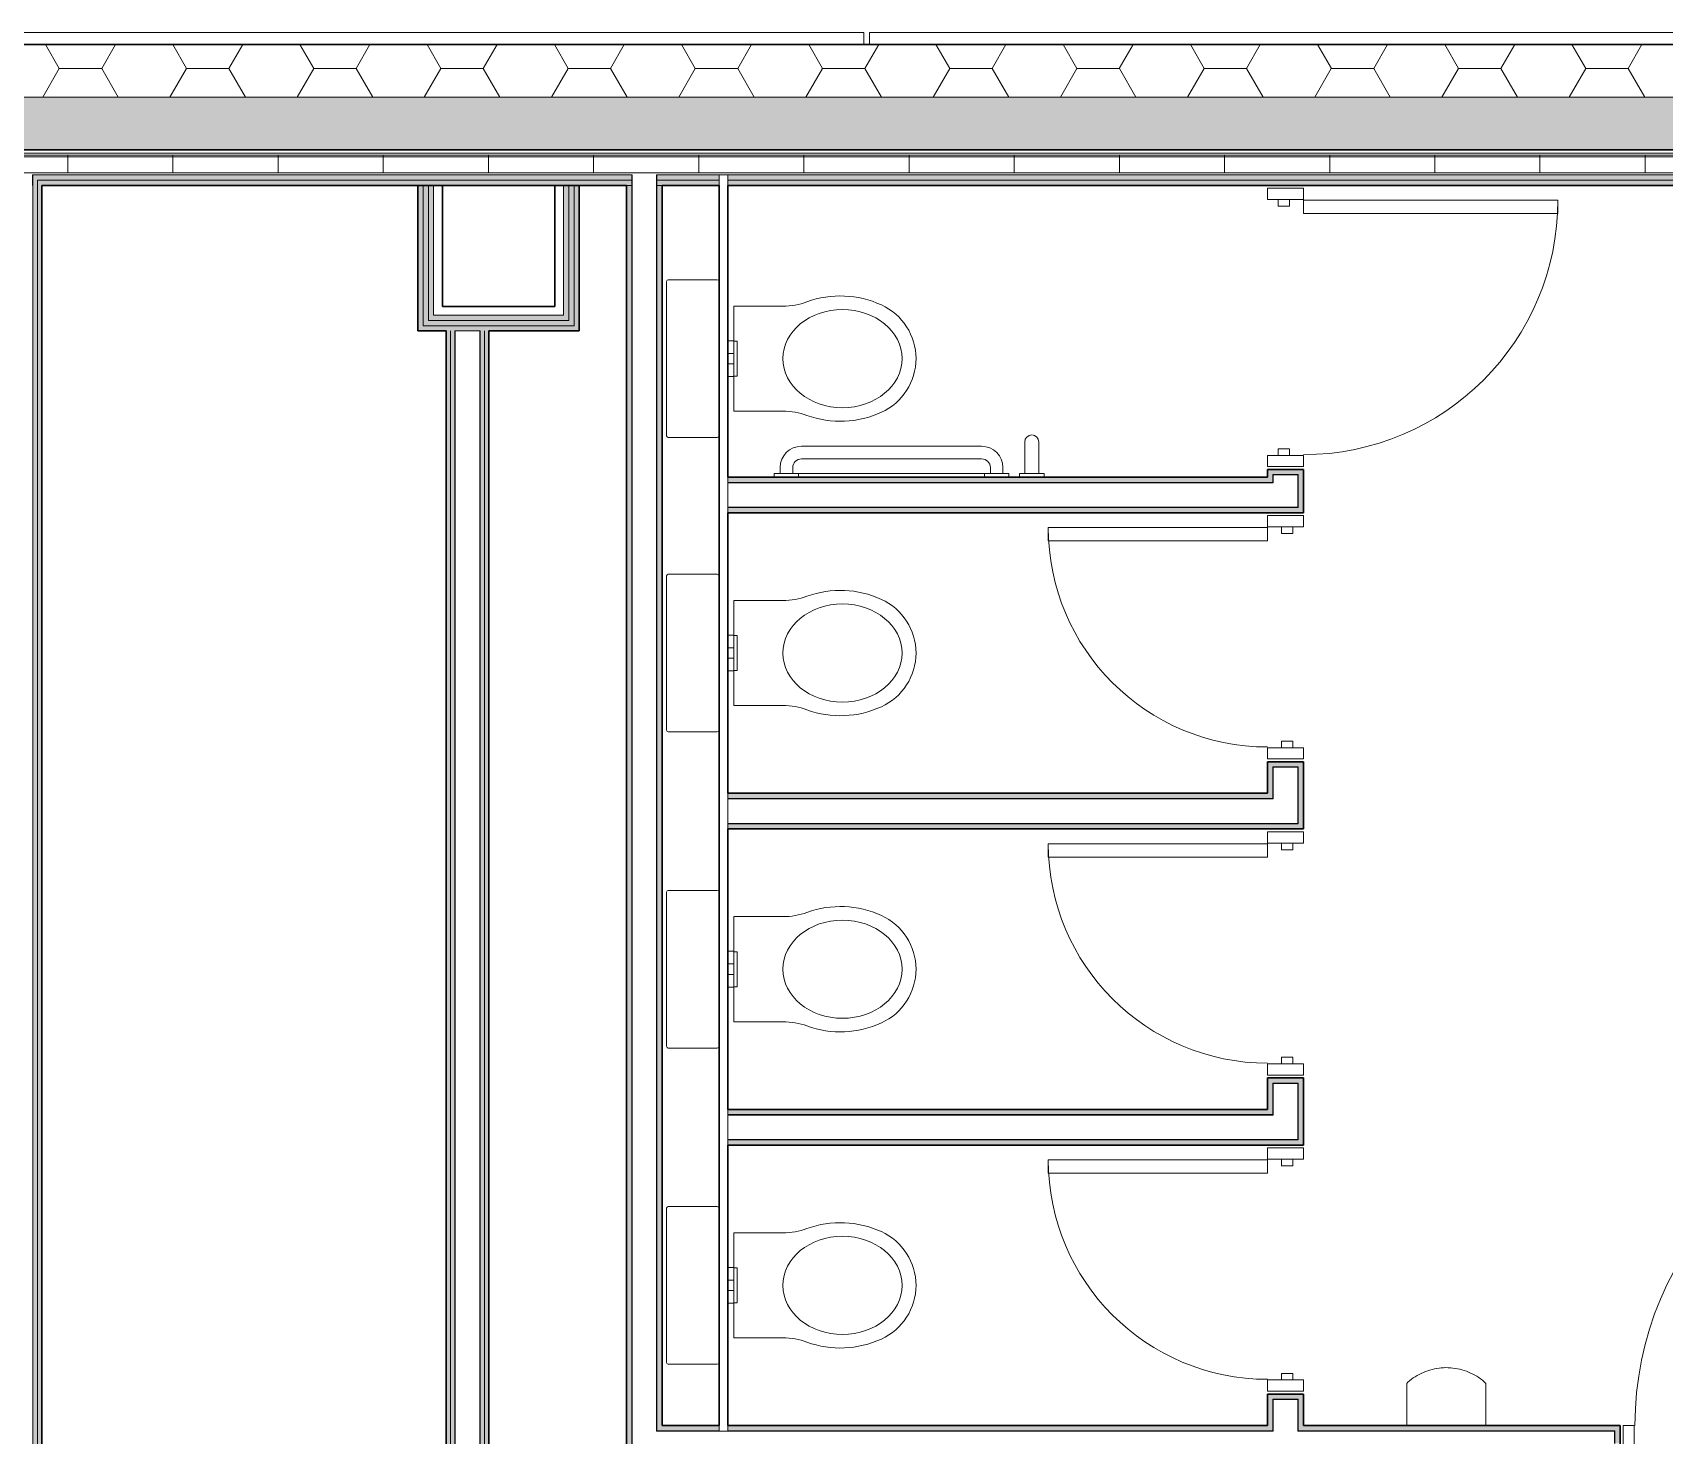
# Model space of a CAD drawing. Header units: millimetres. Extents: x 155920 to 295199, y -4084 to 97293.
# Drawn here: x 204171 to 208827, y 30679 to 34681 of the extents above; entities that cross this region are included whole.
import ezdxf

# ---------------------------------------------------------------- set-up
doc = ezdxf.new("R2010")
doc.units = ezdxf.units.MM
doc.header["$MEASUREMENT"] = 0
for name, color, linetype, lineweight in [('A-DETL-GENF', 7, 'CONTINUOUS', 9), ('A-DOOR', 4, 'CONTINUOUS', 9), ('A-DOOR-FRAM', 4, 'CONTINUOUS', 18), ('A-GLAZ-CURT', 7, 'CONTINUOUS', 9), ('A-WALL', 7, 'CONTINUOUS', 9), ('A-WALL-PATT', 7, 'CONTINUOUS', 25), ('E-ELEC-FIXT', 91, 'CONTINUOUS', 9), ('I-WALL', 7, 'CONTINUOUS', 9), ('P-SANR-FIXT', 7, 'CONTINUOUS', 9)]:
    doc.layers.add(name, color=color, linetype=linetype, lineweight=lineweight)

msp = doc.modelspace()

# ---------------------------------------------------------------- hatches: boundary and pattern name
at = {"layer": 'A-WALL-PATT', "lineweight": 9}
h = msp.add_hatch(color=256, dxfattribs=at)
h.paths.add_polyline_path([(230738.8, 34347.3), (230990.8, 34347.3), (230990.8, 34497.3), (229692.8, 34497.3), (229692.8, 34347.3), (230298.1, 34347.3)], flags=0)
h.paths.add_polyline_path([(220908.8, 34347.3), (220908.8, 34497.3), (202317.8, 34497.3), (202317.8, 34347.3), (220879.3, 34347.3)], flags=0)
h.paths.add_polyline_path([(199908.8, 34347.3), (199908.8, 34497.3), (197442.8, 34497.3), (197442.8, 34347.3), (199799.2, 34347.3)], flags=0)
h.paths.add_polyline_path([(194658.8, 34347.3), (194658.8, 34497.3), (192497.8, 34497.3), (192512, 34491.5), (192517.8, 34477.3), (192517.8, 34367.3), (192512, 34353.2), (192497.8, 34347.3), (194417.1, 34347.3)], flags=0)
h.paths.add_polyline_path([(192423.7, 34347.3), (192435, 34348.5), (192423.7, 34353.2), (192417.8, 34367.3), (192417.8, 34347.3)], flags=0)
h.paths.add_polyline_path([(190803, 34347.3), (190808.8, 34347.3), (190808.8, 34367.3), (190803, 34353.2), (190788.8, 34347.3), (190798.8, 34347.3)], flags=0)
h.paths.add_polyline_path([(190718.8, 34347.3), (190728.8, 34347.3), (190714.7, 34353.2), (190708.8, 34367.3), (190708.8, 34477.3), (190714.7, 34491.5), (190728.8, 34497.3), (187318, 34497.3), (187318, 34347.3), (190714.7, 34347.3)], flags=0)
h.paths.add_polyline_path([(183652.8, 34347.3), (185283.8, 34347.3), (185283.8, 34497.3), (159942.8, 34497.3), (159942.8, 34347.3), (183432.8, 34347.3)], flags=0)
h.paths.add_polyline_path([(157908.7, 34347.3), (157908.7, 34497.3), (156603.8, 34497.3), (156603.8, 34347.3), (157340, 34347.3)], flags=0)
h.paths.add_polyline_path([(192442.8, 34357.3), (192497.8, 34357.3), (192504.9, 34360.3), (192507.8, 34367.3), (192507.8, 34477.3), (192504.9, 34484.4), (192497.8, 34487.3), (192442.8, 34487.3), (192442.8, 34437.3), (192427.8, 34437.3), (192427.8, 34367.3), (192430.8, 34360.3), (192437.8, 34357.3)], flags=0)
h.paths.add_polyline_path([(190728.8, 34357.3), (190788.8, 34357.3), (190795.9, 34360.3), (190798.8, 34367.3), (190798.8, 34437.3), (190783.8, 34437.3), (190783.8, 34487.3), (190728.8, 34487.3), (190721.8, 34484.4), (190718.8, 34477.3), (190718.8, 34367.3), (190721.8, 34360.3)], flags=0)
at = {"layer": 'A-WALL-PATT', "lineweight": 5}
for points in [[(205350.8, 34260.3), (205350.8, 34275.3), (204172.4, 34275.3), (204172.4, 34260.3), (204583.4, 34260.3)], [(204184.9, 28504.3), (204184.9, 34260.3), (204172.4, 34260.3), (204172.4, 28504.3)], [(205350.8, 34245.3), (205350.8, 34260.3), (204184.9, 34260.3), (204184.9, 34245.3), (204583.4, 34245.3)], [(204197.4, 28516.8), (204197.4, 34245.3), (204184.9, 34245.3), (204184.9, 28516.8)], [(205270.5, 33845.3), (205285.5, 33845.3), (205285.5, 34245.3), (205270.5, 34245.3), (205270.5, 33886.7)], [(205285.5, 33860.3), (205300.5, 33860.3), (205300.5, 34245.3), (205285.5, 34245.3), (205285.5, 33886.7)], [(205300.5, 33875.3), (205315.5, 33875.3), (205315.5, 34245.3), (205300.5, 34245.3), (205300.5, 33886.7)], [(205686, 33860.3), (205701, 33860.3), (205701, 34245.3), (205686, 34245.3), (205686, 33875.3)], [(205716, 33845.3), (205716, 34245.3), (205701, 34245.3), (205701, 33845.3)], [(205731, 33830.3), (205731, 34245.3), (205716, 34245.3), (205716, 33830.3)], [(205967.5, 30692.3), (205967.5, 34245.3), (205952.5, 34245.3), (205952.5, 30692.3)], [(205363.3, 33830.3), (205716, 33830.3), (205716, 33845.3), (205270.5, 33845.3), (205270.5, 33830.3), (205350.8, 33830.3)], [(205285.5, 33845.3), (205701, 33845.3), (205701, 33860.3), (205285.5, 33860.3)], [(205661, 33860.3), (205686, 33860.3), (205686, 33875.3), (205300.5, 33875.3), (205300.5, 33860.3), (205480.4, 33860.3)], [(205350.8, 28529.3), (205363.3, 28529.3), (205363.3, 33830.3), (205350.8, 33830.3), (205350.8, 28598.8)], [(205363.3, 28516.8), (205375.8, 28516.8), (205375.8, 33830.3), (205363.3, 33830.3), (205363.3, 28529.3)], [(205447.8, 28494.3), (205460.3, 28494.3), (205460.3, 33830.3), (205447.8, 33830.3), (205447.8, 28529.3)], [(207694.8, 33398.3), (207694.8, 33413.3), (206154.8, 33413.3), (206154.8, 33398.3), (207573.4, 33398.3)], [(207694.8, 32409.3), (207694.8, 32424.3), (206154.8, 32424.3), (206154.8, 32409.3), (207573.4, 32409.3)], [(207694.8, 31594.3), (207694.8, 31609.3), (206154.8, 31609.3), (206154.8, 31594.3), (207573.4, 31594.3)]]:
    msp.add_hatch(color=256, dxfattribs=at).paths.add_polyline_path(points, flags=0)
h = msp.add_hatch(color=256, dxfattribs=at)
h.paths.add_polyline_path([(205350.8, 34260.3), (205880.5, 34260.3), (205880.5, 34275.3), (205350.8, 34275.3)], flags=0)
h.paths.add_polyline_path([(206052.8, 34260.3), (206052.8, 34275.3), (205952.5, 34275.3), (205952.5, 34260.3)], flags=0)
h = msp.add_hatch(color=256, dxfattribs=at)
h.paths.add_polyline_path([(210693.8, 34260.3), (210693.8, 34275.3), (206154.8, 34275.3), (206154.8, 34260.3), (210563.5, 34260.3)], flags=0)
h.paths.add_polyline_path([(206129.8, 34260.3), (206129.8, 34275.3), (206052.8, 34275.3), (206052.8, 34260.3), (206078.4, 34260.3)], flags=0)
h = msp.add_hatch(color=256, dxfattribs=at)
h.paths.add_polyline_path([(205880.5, 34245.3), (205880.5, 34260.3), (205350.8, 34260.3), (205350.8, 34245.3), (205865.5, 34245.3)], flags=0)
h.paths.add_polyline_path([(205952.5, 34245.3), (206052.8, 34245.3), (206052.8, 34260.3), (205952.5, 34260.3)], flags=0)
at = {"layer": 'A-WALL-PATT', "lineweight": 9}
for points in [[(205865.5, 30621.3), (205880.5, 30621.3), (205880.5, 34245.3), (205865.5, 34245.3), (205865.5, 30802.1)], [(207694.8, 33311.3), (207694.8, 33326.3), (206154.8, 33326.3), (206154.8, 33311.3), (207573.4, 33311.3)], [(207694.8, 32496.3), (207694.8, 32511.3), (206154.8, 32511.3), (206154.8, 32496.3), (207573.4, 32496.3)], [(207694.8, 31507.3), (207694.8, 31522.3), (206154.8, 31522.3), (206154.8, 31507.3), (207573.4, 31507.3)]]:
    msp.add_hatch(color=256, dxfattribs=at).paths.add_polyline_path(points, flags=0)
at = {"layer": 'A-WALL-PATT', "lineweight": 5}
h = msp.add_hatch(color=256, dxfattribs=at)
h.paths.add_polyline_path([(210693.8, 34245.3), (210693.8, 34260.3), (206154.8, 34260.3), (206154.8, 34245.3), (210563.5, 34245.3)], flags=0)
h.paths.add_polyline_path([(206052.8, 34245.3), (206129.8, 34245.3), (206129.8, 34260.3), (206052.8, 34260.3)], flags=0)
at = {"layer": 'A-WALL-PATT', "lineweight": 9}
h = msp.add_hatch(color=256, dxfattribs=at)
h.paths.add_polyline_path([(205472.8, 28419.8), (205472.8, 28422.3), (205460.3, 28422.3), (205460.3, 28419.8)], flags=0)
h.paths.add_polyline_path([(205472.8, 28494.3), (205472.8, 33830.3), (205460.3, 33830.3), (205460.3, 28494.3)], flags=0)
at = {"layer": 'A-WALL-PATT', "lineweight": 5}
h = msp.add_hatch(color=256, dxfattribs=at)
h.paths.add_polyline_path([(207694.8, 30707.3), (207709.8, 30707.3), (207709.8, 30782.3), (207745.8, 30782.3), (207745.8, 30797.3), (207694.8, 30797.3)], flags=0)
h.paths.add_polyline_path([(207694.8, 31507.3), (207745.8, 31507.3), (207745.8, 31522.3), (207694.8, 31522.3)], flags=0)
h.paths.add_polyline_path([(207709.8, 31594.3), (207709.8, 31684.3), (207745.8, 31684.3), (207745.8, 31699.3), (207694.8, 31699.3), (207694.8, 31594.3)], flags=0)
h.paths.add_polyline_path([(207694.8, 32409.3), (207745.8, 32409.3), (207745.8, 32424.3), (207694.8, 32424.3)], flags=0)
h.paths.add_polyline_path([(207694.8, 32496.3), (207709.8, 32496.3), (207709.8, 32586.3), (207745.8, 32586.3), (207745.8, 32601.3), (207694.8, 32601.3), (207694.8, 32511.3)], flags=0)
h.paths.add_polyline_path([(207745.8, 33311.3), (207745.8, 33326.3), (207694.8, 33326.3), (207694.8, 33311.3), (207723, 33311.3)], flags=0)
h.paths.add_polyline_path([(207694.8, 33398.3), (207709.8, 33398.3), (207709.8, 33420.3), (207745.8, 33420.3), (207745.8, 33435.3), (207694.8, 33435.3), (207694.8, 33413.3)], flags=0)
at = {"layer": 'A-WALL-PATT', "lineweight": 9}
h = msp.add_hatch(color=256, dxfattribs=at)
h.paths.add_polyline_path([(207796.8, 30707.3), (207796.8, 30797.3), (207745.8, 30797.3), (207745.8, 30782.3), (207781.8, 30782.3), (207781.8, 30707.3)], flags=0)
h.paths.add_polyline_path([(207745.8, 31507.3), (207796.8, 31507.3), (207796.8, 31699.3), (207745.8, 31699.3), (207745.8, 31684.3), (207781.8, 31683.4), (207781.8, 31522.3), (207745.8, 31522.3)], flags=0)
h.paths.add_polyline_path([(207745.8, 32409.3), (207796.8, 32409.3), (207796.8, 32601.3), (207745.8, 32601.3), (207745.8, 32586.3), (207781.8, 32586.3), (207781.8, 32424.3), (207745.8, 32424.3)], flags=0)
h.paths.add_polyline_path([(207796.8, 33311.3), (207796.8, 33435.3), (207745.8, 33435.3), (207745.8, 33420.3), (207781.8, 33420.3), (207781.8, 33326.3), (207745.8, 33326.3), (207745.8, 33311.3)], flags=0)
h = msp.add_hatch(color=256, dxfattribs=at)
h.paths.add_polyline_path([(207573.4, 30692.3), (207709.8, 30692.3), (207709.8, 30707.3), (206154.8, 30707.3), (206154.8, 30692.3), (206975.4, 30692.3)], flags=0)
h.paths.add_polyline_path([(208192.5, 30692.3), (208192.5, 30707.3), (207781.8, 30707.3), (207781.8, 30692.3), (208171.5, 30692.3)], flags=0)
h.paths.add_polyline_path([(205967.5, 30692.3), (206129.8, 30692.3), (206129.8, 30707.3), (205967.5, 30707.3)], flags=0)
at = {"layer": 'A-WALL-PATT', "lineweight": 5}
h = msp.add_hatch(color=256, dxfattribs=at)
h.paths.add_polyline_path([(208685.7, 30656.3), (208700.7, 30656.3), (208700.7, 30707.3), (208192.5, 30707.3), (208192.5, 30692.3), (208685.7, 30692.3)], flags=0)
h.paths.add_polyline_path([(209725.7, 30656.3), (209725.7, 30692.3), (209810.7, 30692.3), (209810.7, 30707.3), (209710.7, 30707.3), (209710.7, 30656.3)], flags=0)

# ---------------------------------------------------------------- linework, layer by layer
at = {"layer": 'A-DETL-GENF'}
for p, q in [((206171.8, 33901.3), (206311.8, 33901.3)), ((206171.8, 33601.4), (206171.8, 33901.3)), ((206171.8, 33601.4), (206311.8, 33601.4)), ((206171.8, 33061.3), (206311.8, 33061.3)), ((206171.8, 32761.4), (206171.8, 33061.3)), ((206171.8, 32761.4), (206311.8, 32761.4)), ((206171.8, 32159.3), (206311.8, 32159.3)), ((206171.8, 31859.4), (206171.8, 32159.3)), ((206171.8, 31859.4), (206311.8, 31859.4)), ((206171.8, 31257.3), (206311.8, 31257.3)), ((206171.8, 30957.4), (206171.8, 31257.3)), ((206171.8, 30957.4), (206311.8, 30957.4))]:
    msp.add_line(p, q, dxfattribs=at)
for centre, radius, start, end in [((206311.8, 34102.8), 201.6, 270, 289.9251), ((206476, 33649.9), 280.2, 65.3254, 109.9251), ((206522.1, 33750.3), 169.7, 0.3397, 65.3254), ((206522.1, 33752.3), 169.7, 294.6746, 359.6603), ((206311.8, 33399.8), 201.6, 70.0749, 90), ((206476, 33852.7), 280.2, 250.0749, 294.6746), ((206311.8, 33262.8), 201.6, 270, 289.9251), ((206476, 32809.9), 280.2, 65.3254, 109.9251), ((206522.1, 32910.3), 169.7, 0.3397, 65.3254), ((206522.1, 32912.3), 169.7, 294.6746, 359.6603), ((206311.8, 32559.8), 201.6, 70.0749, 90), ((206476, 33012.7), 280.2, 250.0749, 294.6746), ((206311.8, 32360.8), 201.6, 270, 289.9251), ((206476, 31907.9), 280.2, 65.3254, 109.9251), ((206522.1, 32008.3), 169.7, 0.3397, 65.3254), ((206522.1, 32010.3), 169.7, 294.6746, 359.6603), ((206311.8, 31657.8), 201.6, 70.0749, 90), ((206476, 32110.7), 280.2, 250.0749, 294.6746), ((206476, 31005.9), 280.2, 65.3254, 109.9251), ((206311.8, 31458.8), 201.6, 270, 289.9251), ((206522.1, 31106.3), 169.7, 0.3397, 65.3254), ((206522.1, 31108.3), 169.7, 294.6746, 359.6603), ((206311.8, 30755.8), 201.6, 70.0749, 90), ((206476, 31208.7), 280.2, 250.0749, 294.6746)]:
    msp.add_arc(centre, radius, start, end, dxfattribs=at)
for centre in [(206481.8, 33751.3), (206481.8, 32911.3), (206481.8, 32009.3), (206481.8, 31107.3)]:
    msp.add_ellipse(centre, major_axis=(-170, 0), ratio=0.823529, dxfattribs=at)
at = {"layer": 'A-DOOR'}
for p, q in [((208522.8, 34203.3), (207796.8, 34203.3)), ((207796.8, 34203.3), (207796.8, 34165.3)), ((208522.8, 34165.3), (208522.8, 34203.3)), ((207796.8, 34165.3), (208522.8, 34165.3)), ((207068.8, 33231.3), (207068.8, 33269.3)), ((207068.8, 33269.3), (207694.8, 33269.3)), ((207694.8, 33269.3), (207694.8, 33231.3)), ((207694.8, 33231.3), (207068.8, 33231.3)), ((207068.8, 32329.3), (207068.8, 32367.3)), ((207068.8, 32367.3), (207694.8, 32367.3)), ((207694.8, 32367.3), (207694.8, 32329.3)), ((207694.8, 32329.3), (207068.8, 32329.3)), ((207068.8, 31427.3), (207068.8, 31465.3)), ((207068.8, 31465.3), (207694.8, 31465.3)), ((207694.8, 31427.3), (207068.8, 31427.3)), ((207694.8, 31465.3), (207694.8, 31427.3))]:
    msp.add_line(p, q, dxfattribs=at)
for centre, radius, start, end in [((207796.8, 34203.3), 726, 270, 0), ((207694.8, 33269.3), 626, 180, 270), ((207694.8, 32367.3), 626, 180, 270), ((209668.7, 30707.3), 926, 90, 180), ((207694.8, 31465.3), 626, 180, 270)]:
    msp.add_arc(centre, radius, start, end, dxfattribs=at)
at = {"layer": 'A-DOOR-FRAM', "lineweight": 20}
for p, q in [((207694.8, 34237.3), (207796.8, 34237.3)), ((207694.8, 34205.3), (207694.8, 34237.3)), ((207796.8, 34237.3), (207796.8, 34205.3)), ((207796.8, 34205.3), (207694.8, 34205.3)), ((207724.8, 34205.3), (207756.8, 34205.3)), ((207724.8, 34186.3), (207724.8, 34205.3)), ((207756.8, 34186.3), (207724.8, 34186.3)), ((207756.8, 34205.3), (207756.8, 34186.3)), ((207694.8, 33443.3), (207694.8, 33475.3)), ((207694.8, 33475.3), (207796.8, 33475.3)), ((207724.8, 33494.3), (207756.8, 33494.3)), ((207724.8, 33475.3), (207724.8, 33494.3)), ((207756.8, 33475.3), (207724.8, 33475.3)), ((207756.8, 33494.3), (207756.8, 33475.3)), ((207796.8, 33475.3), (207796.8, 33443.3)), ((207796.8, 33443.3), (207694.8, 33443.3)), ((207796.8, 33303.3), (207694.8, 33303.3)), ((207694.8, 33303.3), (207694.8, 33271.3)), ((207796.8, 33271.3), (207796.8, 33303.3)), ((207694.8, 33271.3), (207796.8, 33271.3)), ((207734.8, 33271.3), (207734.8, 33252.3)), ((207766.8, 33271.3), (207734.8, 33271.3)), ((207734.8, 33252.3), (207766.8, 33252.3)), ((207766.8, 33252.3), (207766.8, 33271.3)), ((207796.8, 32641.3), (207694.8, 32641.3)), ((207694.8, 32641.3), (207694.8, 32609.3)), ((207734.8, 32660.3), (207734.8, 32641.3)), ((207766.8, 32660.3), (207734.8, 32660.3)), ((207734.8, 32641.3), (207766.8, 32641.3)), ((207766.8, 32641.3), (207766.8, 32660.3)), ((207796.8, 32609.3), (207796.8, 32641.3)), ((207694.8, 32609.3), (207796.8, 32609.3)), ((207796.8, 32401.3), (207694.8, 32401.3)), ((207694.8, 32401.3), (207694.8, 32369.3)), ((207796.8, 32369.3), (207796.8, 32401.3)), ((207694.8, 32369.3), (207796.8, 32369.3)), ((207734.8, 32369.3), (207734.8, 32350.3)), ((207766.8, 32369.3), (207734.8, 32369.3)), ((207766.8, 32350.3), (207766.8, 32369.3)), ((207734.8, 32350.3), (207766.8, 32350.3)), ((207734.8, 31758.3), (207734.8, 31739.3)), ((207766.8, 31758.3), (207734.8, 31758.3)), ((207766.8, 31739.3), (207766.8, 31758.3)), ((207796.8, 31739.3), (207694.8, 31739.3)), ((207694.8, 31739.3), (207694.8, 31707.3)), ((207694.8, 31707.3), (207796.8, 31707.3)), ((207734.8, 31739.3), (207766.8, 31739.3)), ((207796.8, 31707.3), (207796.8, 31739.3)), ((207796.8, 31499.3), (207694.8, 31499.3)), ((207694.8, 31499.3), (207694.8, 31467.3)), ((207796.8, 31467.3), (207796.8, 31499.3)), ((207694.8, 31467.3), (207796.8, 31467.3)), ((207734.8, 31467.3), (207734.8, 31448.3)), ((207766.8, 31467.3), (207734.8, 31467.3)), ((207734.8, 31448.3), (207766.8, 31448.3)), ((207766.8, 31448.3), (207766.8, 31467.3)), ((207796.8, 30837.3), (207694.8, 30837.3)), ((207694.8, 30837.3), (207694.8, 30805.3)), ((207734.8, 30856.3), (207734.8, 30837.3)), ((207766.8, 30856.3), (207734.8, 30856.3)), ((207734.8, 30837.3), (207766.8, 30837.3)), ((207766.8, 30837.3), (207766.8, 30856.3)), ((207796.8, 30805.3), (207796.8, 30837.3)), ((207694.8, 30805.3), (207796.8, 30805.3)), ((208740.7, 30707.3), (208708.7, 30707.3)), ((208708.7, 30707.3), (208708.7, 30605.3)), ((208740.7, 30605.3), (208740.7, 30707.3))]:
    msp.add_line(p, q, dxfattribs=at)
at = {"layer": 'A-GLAZ-CURT', "lineweight": 20}
for p, q in [((206542.8, 34681.3), (203558.8, 34681.3)), ((206542.8, 34647.3), (206542.8, 34681.3)), ((209542.8, 34681.3), (206558.8, 34681.3)), ((206558.8, 34681.3), (206558.8, 34647.3)), ((203558.8, 34647.3), (206542.8, 34647.3)), ((206558.8, 34647.3), (209542.8, 34647.3))]:
    msp.add_line(p, q, dxfattribs=at)
at = {"layer": 'A-WALL', "lineweight": 30}
for p, q in [((220908.8, 34647.3), (202317.8, 34647.3)), ((204125.4, 34347.3), (218467.2, 34347.3))]:
    msp.add_line(p, q, dxfattribs=at)
at = {"layer": 'A-WALL'}
for p, q in [((202317.8, 34497.3), (220908.8, 34497.3)), ((204125.4, 34337.3), (205350.8, 34337.3)), ((204125.4, 34331.3), (205350.8, 34331.3)), ((205350.8, 34337.3), (206052.8, 34337.3)), ((205350.8, 34331.3), (206052.8, 34331.3)), ((206052.8, 34337.3), (210693.8, 34337.3)), ((206052.8, 34331.3), (210693.8, 34331.3)), ((204125.4, 34281.3), (205350.8, 34281.3)), ((204171.4, 34275.3), (204172.4, 34275.3)), ((204171.4, 34245.3), (204171.4, 34275.3)), ((204171.4, 34275.3), (204172.4, 34275.3)), ((204172.4, 34260.3), (204172.4, 34275.3)), ((204172.4, 34275.3), (205350.8, 34275.3)), ((205350.8, 34281.3), (206052.8, 34281.3)), ((205350.8, 34275.3), (205880.5, 34275.3)), ((205880.5, 34275.3), (205881.5, 34275.3)), ((205880.5, 34260.3), (205880.5, 34275.3)), ((205880.5, 34275.3), (205881.5, 34275.3)), ((205881.5, 34245.3), (205881.5, 34275.3)), ((205951.5, 34275.3), (205952.5, 34275.3)), ((205951.5, 34245.3), (205951.5, 34275.3)), ((205951.5, 34275.3), (205952.5, 34275.3)), ((205952.5, 34260.3), (205952.5, 34275.3)), ((205952.5, 34275.3), (206052.8, 34275.3)), ((206052.8, 34281.3), (210693.8, 34281.3)), ((206052.8, 34275.3), (206129.8, 34275.3)), ((206129.8, 34275.3), (206154.8, 34275.3)), ((206129.8, 34275.3), (206154.8, 34275.3)), ((206129.8, 34260.3), (206129.8, 34275.3)), ((206154.8, 34275.3), (210693.8, 34275.3)), ((206154.8, 34260.3), (206154.8, 34275.3)), ((204172.4, 34245.3), (204172.4, 34260.3)), ((204172.4, 28504.3), (204172.4, 34245.3)), ((204184.9, 34245.3), (204184.9, 34260.3)), ((204184.9, 34260.3), (205350.8, 34260.3)), ((204184.9, 28516.8), (204184.9, 34245.3)), ((205285.5, 34245.3), (205285.5, 33900.3)), ((205300.5, 34245.3), (205300.5, 33900.3)), ((205315.5, 34245.3), (205315.5, 33900.3)), ((205350.8, 34260.3), (205880.5, 34260.3)), ((205686, 33875.3), (205686, 34245.3)), ((205701, 33860.3), (205701, 34245.3)), ((205716, 33845.3), (205716, 34245.3)), ((205880.5, 34245.3), (205865.5, 34245.3)), ((205880.5, 34245.3), (205880.5, 34260.3)), ((205880.5, 30621.3), (205880.5, 34245.3)), ((205881.5, 30621.3), (205881.5, 34245.3)), ((205951.5, 30691.3), (205951.5, 34245.3)), ((205952.5, 34245.3), (205952.5, 34260.3)), ((205952.5, 34260.3), (206052.8, 34260.3)), ((205967.5, 34245.3), (205952.5, 34245.3)), ((205952.5, 30692.3), (205952.5, 34245.3)), ((206052.8, 34260.3), (206129.8, 34260.3)), ((206129.8, 34245.3), (206129.8, 34260.3)), ((206154.8, 34260.3), (210693.8, 34260.3)), ((206154.8, 34245.3), (206154.8, 34260.3)), ((205285.5, 33860.3), (205285.5, 33900.3)), ((205300.5, 33875.3), (205300.5, 33900.3)), ((205315.5, 33875.3), (205315.5, 33900.3)), ((205285.5, 33845.3), (205285.5, 33860.3)), ((205285.5, 33845.3), (205661, 33845.3)), ((205300.5, 33860.3), (205300.5, 33875.3)), ((205300.5, 33860.3), (205661, 33860.3)), ((205315.5, 33875.3), (205661, 33875.3)), ((205686, 33875.3), (205661, 33875.3)), ((205686, 33860.3), (205661, 33860.3)), ((205701, 33845.3), (205661, 33845.3)), ((205701, 33860.3), (205686, 33860.3)), ((205716, 33845.3), (205701, 33845.3)), ((205363.3, 33830.3), (205363.3, 28529.3)), ((205376.8, 33830.3), (205375.8, 33830.3)), ((205375.8, 33830.3), (205375.8, 28529.3)), ((205446.8, 33830.3), (205376.8, 33830.3)), ((205376.8, 33830.3), (205376.8, 28529.3)), ((205447.8, 33830.3), (205446.8, 33830.3)), ((205446.8, 33830.3), (205446.8, 28529.3)), ((205447.8, 33830.3), (205447.8, 28529.3)), ((205460.3, 33830.3), (205460.3, 28529.3)), ((206154.8, 33413.3), (206154.8, 33398.3)), ((207694.8, 33398.3), (206154.8, 33398.3)), ((206154.8, 33398.3), (206154.8, 33397.3)), ((207694.8, 33397.3), (206154.8, 33397.3)), ((206154.8, 33397.3), (206154.8, 33327.3)), ((207709.8, 33398.3), (207694.8, 33398.3)), ((207709.8, 33397.3), (207694.8, 33397.3)), ((207709.8, 33420.3), (207709.8, 33398.3)), ((207745.8, 33420.3), (207709.8, 33420.3)), ((207710.8, 33397.3), (207709.8, 33397.3)), ((207710.8, 33419.3), (207710.8, 33397.3)), ((207745.8, 33419.3), (207710.8, 33419.3)), ((207781.8, 33420.3), (207745.8, 33420.3)), ((207780.8, 33419.3), (207745.8, 33419.3)), ((207780.8, 33327.3), (207780.8, 33419.3)), ((207781.8, 33326.3), (207781.8, 33420.3)), ((207694.8, 33327.3), (206154.8, 33327.3)), ((206154.8, 33327.3), (206154.8, 33326.3)), ((207694.8, 33326.3), (206154.8, 33326.3)), ((206154.8, 33326.3), (206154.8, 33311.3)), ((207709.8, 33327.3), (207694.8, 33327.3)), ((207709.8, 33326.3), (207694.8, 33326.3)), ((207710.8, 33327.3), (207709.8, 33327.3)), ((207709.8, 33327.3), (207709.8, 33326.3)), ((207709.8, 33326.3), (207745.8, 33326.3)), ((207710.8, 33327.3), (207745.8, 33327.3)), ((207745.8, 33327.3), (207780.8, 33327.3)), ((207745.8, 33326.3), (207781.8, 33326.3)), ((207709.8, 32586.3), (207709.8, 32496.3)), ((207745.8, 32586.3), (207709.8, 32586.3)), ((207781.8, 32586.3), (207745.8, 32586.3)), ((207781.8, 32424.3), (207781.8, 32586.3)), ((207710.8, 32585.3), (207710.8, 32495.3)), ((207745.8, 32585.3), (207710.8, 32585.3)), ((207780.8, 32585.3), (207745.8, 32585.3)), ((207780.8, 32425.3), (207780.8, 32585.3)), ((206154.8, 32511.3), (206154.8, 32496.3)), ((206154.8, 32496.3), (207694.8, 32496.3)), ((206154.8, 32496.3), (206154.8, 32495.3)), ((206154.8, 32495.3), (206154.8, 32425.3)), ((206154.8, 32495.3), (207694.8, 32495.3)), ((207709.8, 32496.3), (207694.8, 32496.3)), ((207709.8, 32495.3), (207694.8, 32495.3)), ((207710.8, 32495.3), (207709.8, 32495.3)), ((206154.8, 32425.3), (206154.8, 32424.3)), ((206154.8, 32425.3), (207694.8, 32425.3)), ((206154.8, 32424.3), (206154.8, 32409.3)), ((206154.8, 32424.3), (207694.8, 32424.3)), ((207709.8, 32425.3), (207694.8, 32425.3)), ((207709.8, 32424.3), (207694.8, 32424.3)), ((207709.8, 32425.3), (207709.8, 32424.3)), ((207710.8, 32425.3), (207709.8, 32425.3)), ((207709.8, 32424.3), (207745.8, 32424.3)), ((207710.8, 32425.3), (207745.8, 32425.3)), ((207745.8, 32425.3), (207780.8, 32425.3)), ((207745.8, 32424.3), (207781.8, 32424.3)), ((207709.8, 31684.3), (207709.8, 31594.3)), ((207745.8, 31684.3), (207709.8, 31684.3)), ((207710.8, 31683.3), (207710.8, 31593.3)), ((207745.8, 31683.3), (207710.8, 31683.3)), ((207781.8, 31684.3), (207745.8, 31684.3)), ((207780.8, 31683.3), (207745.8, 31683.3)), ((207780.8, 31523.3), (207780.8, 31683.3)), ((207781.8, 31522.3), (207781.8, 31684.3)), ((206154.8, 31609.3), (206154.8, 31594.3)), ((207694.8, 31594.3), (206154.8, 31594.3)), ((206154.8, 31594.3), (206154.8, 31593.3)), ((207694.8, 31593.3), (206154.8, 31593.3)), ((206154.8, 31593.3), (206154.8, 31523.3)), ((207709.8, 31594.3), (207694.8, 31594.3)), ((207709.8, 31593.3), (207694.8, 31593.3)), ((207710.8, 31593.3), (207709.8, 31593.3)), ((207694.8, 31523.3), (206154.8, 31523.3)), ((206154.8, 31523.3), (206154.8, 31522.3)), ((207694.8, 31522.3), (206154.8, 31522.3)), ((206154.8, 31522.3), (206154.8, 31507.3)), ((207709.8, 31523.3), (207694.8, 31523.3)), ((207709.8, 31522.3), (207694.8, 31522.3)), ((207710.8, 31523.3), (207709.8, 31523.3)), ((207709.8, 31523.3), (207709.8, 31522.3)), ((207709.8, 31522.3), (207745.8, 31522.3)), ((207710.8, 31523.3), (207745.8, 31523.3)), ((207745.8, 31523.3), (207780.8, 31523.3)), ((207745.8, 31522.3), (207781.8, 31522.3)), ((207709.8, 30782.3), (207709.8, 30707.3)), ((207745.8, 30782.3), (207709.8, 30782.3)), ((207710.8, 30781.3), (207710.8, 30707.3)), ((207745.8, 30781.3), (207710.8, 30781.3)), ((207781.8, 30782.3), (207745.8, 30782.3)), ((207780.8, 30781.3), (207745.8, 30781.3)), ((207780.8, 30707.3), (207780.8, 30781.3)), ((207781.8, 30707.3), (207781.8, 30782.3)), ((205952.5, 30691.3), (205951.5, 30691.3)), ((205967.5, 30692.3), (205952.5, 30692.3)), ((205967.5, 30691.3), (205952.5, 30691.3)), ((205967.5, 30692.3), (206129.8, 30692.3)), ((205967.5, 30691.3), (206129.8, 30691.3)), ((206129.8, 30692.3), (206129.8, 30707.3)), ((206129.8, 30691.3), (206129.8, 30692.3)), ((206129.8, 30691.3), (206154.8, 30691.3)), ((206154.8, 30691.3), (206129.8, 30691.3)), ((206154.8, 30692.3), (206154.8, 30707.3)), ((206154.8, 30692.3), (207709.8, 30692.3)), ((206154.8, 30691.3), (206154.8, 30692.3)), ((206154.8, 30691.3), (207710.8, 30691.3)), ((207709.8, 30692.3), (207709.8, 30707.3)), ((207710.8, 30692.3), (207710.8, 30707.3)), ((207710.8, 30691.3), (207710.8, 30692.3)), ((207780.8, 30692.3), (207780.8, 30707.3)), ((207780.8, 30691.3), (207780.8, 30692.3)), ((207780.8, 30691.3), (208192.5, 30691.3)), ((207781.8, 30692.3), (207781.8, 30707.3)), ((207781.8, 30692.3), (208192.5, 30692.3)), ((208207.5, 30692.3), (208192.5, 30692.3)), ((208207.5, 30691.3), (208192.5, 30691.3)), ((208208.5, 30692.3), (208207.5, 30692.3)), ((208207.5, 30691.3), (208207.5, 30692.3)), ((208208.5, 30691.3), (208207.5, 30691.3)), ((208685.7, 30692.3), (208208.5, 30692.3)), ((208684.7, 30691.3), (208208.5, 30691.3)), ((208684.7, 30656.3), (208684.7, 30691.3)), ((208685.7, 30656.3), (208685.7, 30692.3))]:
    msp.add_line(p, q, dxfattribs=at)
at = {"layer": 'A-WALL-PATT', "linetype": 'Continuous', "lineweight": 9}
for p, q in [((204247.5, 34579.2), (204208.2, 34647.3)), ((204368.4, 34579.1), (204407.8, 34647.3)), ((204610.4, 34579.2), (204571.1, 34647.3)), ((204731.3, 34579.1), (204770.7, 34647.3)), ((204973.3, 34579.2), (204934, 34647.3)), ((205094.2, 34579.1), (205133.6, 34647.3)), ((205336.2, 34579.2), (205296.9, 34647.3)), ((205457.1, 34579.1), (205496.5, 34647.3)), ((205699.1, 34579.2), (205659.8, 34647.3)), ((205820, 34579.1), (205859.4, 34647.3)), ((206062, 34579.2), (206022.7, 34647.3)), ((206182.9, 34579.1), (206222.3, 34647.3)), ((206424.9, 34579.2), (206385.6, 34647.3)), ((206545.8, 34579.1), (206585.2, 34647.3)), ((206787.9, 34579.2), (206748.5, 34647.3)), ((206908.7, 34579.1), (206948.1, 34647.3)), ((207150.8, 34579.2), (207111.4, 34647.3)), ((207271.6, 34579.1), (207311, 34647.3)), ((207513.7, 34579.2), (207474.3, 34647.3)), ((207634.5, 34579.1), (207673.9, 34647.3)), ((207876.6, 34579.2), (207837.3, 34647.3)), ((207997.4, 34579.1), (208036.8, 34647.3)), ((208239.5, 34579.2), (208200.2, 34647.3)), ((208360.3, 34579.1), (208399.7, 34647.3)), ((208602.4, 34579.2), (208563.1, 34647.3)), ((208723.2, 34579.1), (208762.6, 34647.3)), ((204200.2, 34497.3), (204247.4, 34579.1)), ((204247.4, 34579.3), (204368.4, 34579.3)), ((204247.4, 34579.1), (204247.4, 34579.1)), ((204247.4, 34579.1), (204247.4, 34579.1)), ((204415.8, 34497.3), (204368.5, 34579.2)), ((204563.1, 34497.3), (204610.4, 34579.1)), ((204610.3, 34579.3), (204731.3, 34579.3)), ((204610.4, 34579.1), (204610.4, 34579.1)), ((204610.4, 34579.1), (204610.4, 34579.1)), ((204778.7, 34497.3), (204731.4, 34579.2)), ((204926, 34497.3), (204973.3, 34579.1)), ((204973.2, 34579.3), (205094.2, 34579.3)), ((204973.3, 34579.1), (204973.3, 34579.1)), ((204973.3, 34579.1), (204973.3, 34579.1)), ((205141.6, 34497.3), (205094.3, 34579.2)), ((205288.9, 34497.3), (205336.2, 34579.1)), ((205336.1, 34579.3), (205457.1, 34579.3)), ((205336.2, 34579.1), (205336.2, 34579.1)), ((205336.2, 34579.1), (205336.2, 34579.1)), ((205504.5, 34497.3), (205457.2, 34579.2)), ((205651.8, 34497.3), (205699.1, 34579.1)), ((205699, 34579.3), (205820, 34579.3)), ((205699.1, 34579.1), (205699.1, 34579.1)), ((205699.1, 34579.1), (205699.1, 34579.1)), ((205867.4, 34497.3), (205820.1, 34579.2)), ((206014.7, 34497.3), (206062, 34579.1)), ((206061.9, 34579.3), (206182.9, 34579.3)), ((206062, 34579.1), (206062, 34579.1)), ((206062, 34579.1), (206062, 34579.1)), ((206230.3, 34497.3), (206183, 34579.2)), ((206377.6, 34497.3), (206424.9, 34579.1)), ((206424.8, 34579.3), (206545.8, 34579.3)), ((206424.9, 34579.1), (206424.9, 34579.1)), ((206424.9, 34579.1), (206424.9, 34579.1)), ((206593.2, 34497.3), (206545.9, 34579.2)), ((206740.5, 34497.3), (206787.8, 34579.1)), ((206787.7, 34579.3), (206908.7, 34579.3)), ((206787.8, 34579.1), (206787.8, 34579.1)), ((206787.8, 34579.1), (206787.8, 34579.1)), ((206956.1, 34497.3), (206908.8, 34579.2)), ((207103.4, 34497.3), (207150.7, 34579.1)), ((207150.6, 34579.3), (207271.6, 34579.3)), ((207150.7, 34579.1), (207150.7, 34579.1)), ((207150.7, 34579.1), (207150.7, 34579.1)), ((207319, 34497.3), (207271.7, 34579.2)), ((207466.3, 34497.3), (207513.6, 34579.1)), ((207513.5, 34579.3), (207634.5, 34579.3)), ((207513.6, 34579.1), (207513.6, 34579.1)), ((207513.6, 34579.1), (207513.6, 34579.1)), ((207681.9, 34497.3), (207634.6, 34579.2)), ((207829.2, 34497.3), (207876.5, 34579.1)), ((207876.4, 34579.3), (207997.4, 34579.3)), ((207876.5, 34579.1), (207876.5, 34579.1)), ((207876.5, 34579.1), (207876.5, 34579.1)), ((208044.8, 34497.3), (207997.5, 34579.2)), ((208192.1, 34497.3), (208239.4, 34579.1)), ((208239.3, 34579.3), (208360.3, 34579.3)), ((208239.4, 34579.1), (208239.4, 34579.1)), ((208239.4, 34579.1), (208239.4, 34579.1)), ((208407.7, 34497.3), (208360.4, 34579.2)), ((208555, 34497.3), (208602.3, 34579.1)), ((208602.2, 34579.3), (208723.2, 34579.3)), ((208602.3, 34579.1), (208602.3, 34579.1)), ((208602.3, 34579.1), (208602.3, 34579.1)), ((208770.6, 34497.3), (208723.3, 34579.2)), ((204125.4, 34327.3), (205350.8, 34327.3)), ((204271.8, 34281.3), (204271.8, 34331.3)), ((204571.8, 34281.3), (204571.8, 34331.3)), ((204871.8, 34281.3), (204871.8, 34331.3)), ((205171.8, 34281.3), (205171.8, 34331.3)), ((205350.8, 34327.3), (206052.8, 34327.3)), ((205471.8, 34281.3), (205471.8, 34331.3)), ((205771.8, 34281.3), (205771.8, 34331.3)), ((206052.8, 34327.3), (210693.8, 34327.3)), ((206071.8, 34281.3), (206071.8, 34331.3)), ((206371.8, 34281.3), (206371.8, 34331.3)), ((206671.8, 34281.3), (206671.8, 34331.3)), ((206971.8, 34281.3), (206971.8, 34331.3)), ((207271.8, 34281.3), (207271.8, 34331.3)), ((207571.8, 34281.3), (207571.8, 34331.3)), ((207871.8, 34281.3), (207871.8, 34331.3)), ((208171.8, 34281.3), (208171.8, 34331.3)), ((208471.8, 34281.3), (208471.8, 34331.3)), ((208771.8, 34281.3), (208771.8, 34331.3))]:
    msp.add_line(p, q, dxfattribs=at)
at = {"layer": 'E-ELEC-FIXT'}
for p, q in [((208157.9, 30865.7), (208151.6, 30863.8)), ((208164.3, 30867.5), (208157.9, 30865.7)), ((208170.7, 30869), (208164.3, 30867.5)), ((208177.2, 30870.2), (208170.7, 30869)), ((208183.7, 30871.1), (208177.2, 30870.2)), ((208190.3, 30871.8), (208183.7, 30871.1)), ((208196.9, 30872.3), (208190.3, 30871.8)), ((208203.5, 30872.5), (208196.9, 30872.3)), ((208210.1, 30872.4), (208203.5, 30872.5)), ((208216.7, 30872), (208210.1, 30872.4)), ((208223.3, 30871.4), (208216.7, 30872)), ((208229.8, 30870.5), (208223.3, 30871.4)), ((208236.3, 30869.4), (208229.8, 30870.5)), ((208242.8, 30868), (208236.3, 30869.4)), ((208249.2, 30866.3), (208242.8, 30868)), ((208255.5, 30864.4), (208249.2, 30866.3)), ((208261.7, 30862.2), (208255.5, 30864.4)), ((208094.9, 30830.8), (208091.5, 30827.7)), ((208099.9, 30835.1), (208094.9, 30830.8)), ((208105.1, 30839.2), (208099.9, 30835.1)), ((208110.4, 30843), (208105.1, 30839.2)), ((208115.9, 30846.7), (208110.4, 30843)), ((208121.6, 30850.1), (208115.9, 30846.7)), ((208127.3, 30853.3), (208121.6, 30850.1)), ((208133.2, 30856.3), (208127.3, 30853.3)), ((208139.3, 30859), (208133.2, 30856.3)), ((208145.4, 30861.5), (208139.3, 30859)), ((208151.6, 30863.8), (208145.4, 30861.5)), ((208267.9, 30859.8), (208261.7, 30862.2)), ((208273.9, 30857.2), (208267.9, 30859.8)), ((208279.9, 30854.3), (208273.9, 30857.2)), ((208285.7, 30851.1), (208279.9, 30854.3)), ((208291.4, 30847.8), (208285.7, 30851.1)), ((208296.9, 30844.2), (208291.4, 30847.8)), ((208302.3, 30840.4), (208296.9, 30844.2)), ((208307.5, 30836.4), (208302.3, 30840.4)), ((208312.6, 30832.1), (208307.5, 30836.4)), ((208317.5, 30827.7), (208312.6, 30832.1))]:
    msp.add_line(p, q, dxfattribs=at)
for points, knots in [([(208091.5, 30827.7), (208091.5, 30827.9), (208091.5, 30826.5), (208091.5, 30821.7), (208091.5, 30818.3), (208091.5, 30815.3), (208091.5, 30811.9), (208091.5, 30807.1), (208091.5, 30801.5), (208091.5, 30795.5), (208091.5, 30789.2), (208091.5, 30781.5), (208091.5, 30772.2), (208091.5, 30763.4), (208091.5, 30754.3), (208091.5, 30742), (208091.5, 30726.4), (208091.5, 30713.7), (208091.5, 30707.3)], [-1, -1, -1, -1, -0.861111, -0.791667, -0.756944, -0.722222, -0.6875, -0.652778, -0.583333, -0.548611, -0.513889, -0.444444, -0.388889, -0.333333, -0.277778, -0.222222, -0.111111, 0, 0, 0, 0]), ([(208317.5, 30707.3), (208317.5, 30715.3), (208317.5, 30727.2), (208317.5, 30742.8), (208317.5, 30752.4), (208317.5, 30760), (208317.5, 30767.5), (208317.5, 30776.6), (208317.5, 30785.2), (208317.5, 30791.8), (208317.5, 30797.4), (208317.5, 30803.5), (208317.5, 30809.8), (208317.5, 30815.4), (208317.5, 30820), (208317.5, 30823.6), (208317.5, 30826.2), (208317.5, 30827.6), (208317.5, 30827.8), (208317.5, 30827.7)], [-1, -1, -1, -1, -0.861111, -0.791667, -0.722222, -0.6875, -0.652778, -0.583333, -0.513889, -0.479167, -0.444444, -0.388889, -0.333333, -0.277778, -0.222222, -0.166667, -0.111111, -0.055556, 0, 0, 0, 0])]:
    msp.add_open_spline(points, degree=3, knots=knots, dxfattribs=at)
at = {"layer": 'I-WALL', "lineweight": 30}
for p, q in [((205350.8, 34347.3), (204125.4, 34347.3)), ((206052.8, 34347.3), (205350.8, 34347.3)), ((210693.8, 34347.3), (206052.8, 34347.3)), ((204197.4, 28529.3), (204197.4, 34245.3)), ((204197.4, 34245.3), (205350.8, 34245.3)), ((205340.5, 34245.3), (205270.5, 34245.3)), ((205270.5, 34245.3), (205270.5, 33900.3)), ((205340.5, 33900.3), (205340.5, 34245.3)), ((205350.8, 34245.3), (205865.5, 34245.3)), ((205661, 34245.3), (205661, 33900.3)), ((205731, 34245.3), (205661, 34245.3)), ((205731, 33830.3), (205731, 34245.3)), ((205865.5, 34245.3), (205865.5, 30605.3)), ((205967.5, 30707.3), (205967.5, 34245.3)), ((205967.5, 34245.3), (206052.8, 34245.3)), ((206052.8, 34245.3), (206129.8, 34245.3)), ((206129.8, 34245.3), (206129.8, 30707.3)), ((206154.8, 34245.3), (210693.8, 34245.3)), ((206154.8, 33413.3), (206154.8, 34245.3)), ((205270.5, 33900.3), (205270.5, 33845.3)), ((205661, 33900.3), (205340.5, 33900.3)), ((205270.5, 33845.3), (205270.5, 33830.3)), ((205270.5, 33830.3), (205350.8, 33830.3)), ((205350.8, 33830.3), (205350.8, 28529.3)), ((205472.8, 28529.3), (205472.8, 33830.3)), ((205472.8, 33830.3), (205661, 33830.3)), ((205661, 33830.3), (205716, 33830.3)), ((205716, 33830.3), (205731, 33830.3)), ((207694.8, 33435.3), (207694.8, 33413.3)), ((207796.8, 33435.3), (207694.8, 33435.3)), ((207796.8, 33311.3), (207796.8, 33435.3)), ((207694.8, 33413.3), (206154.8, 33413.3)), ((206154.8, 33311.3), (207694.8, 33311.3)), ((206154.8, 32511.3), (206154.8, 33311.3)), ((207694.8, 33311.3), (207796.8, 33311.3)), ((207694.8, 32601.3), (207694.8, 32511.3)), ((207796.8, 32601.3), (207694.8, 32601.3)), ((207796.8, 32409.3), (207796.8, 32601.3)), ((207694.8, 32511.3), (206154.8, 32511.3)), ((206154.8, 32409.3), (207694.8, 32409.3)), ((206154.8, 31609.3), (206154.8, 32409.3)), ((207694.8, 32409.3), (207796.8, 32409.3)), ((207694.8, 31699.3), (207694.8, 31609.3)), ((207796.8, 31699.3), (207694.8, 31699.3)), ((207796.8, 31507.3), (207796.8, 31699.3)), ((207694.8, 31609.3), (206154.8, 31609.3)), ((206154.8, 31507.3), (207694.8, 31507.3)), ((206154.8, 30707.3), (206154.8, 31507.3)), ((207694.8, 31507.3), (207796.8, 31507.3)), ((207694.8, 30797.3), (207694.8, 30707.3)), ((207796.8, 30797.3), (207694.8, 30797.3)), ((207796.8, 30707.3), (207796.8, 30797.3)), ((206129.8, 30707.3), (205967.5, 30707.3)), ((207694.8, 30707.3), (206154.8, 30707.3)), ((208192.5, 30707.3), (207796.8, 30707.3)), ((208700.7, 30707.3), (208192.5, 30707.3)), ((208700.7, 30605.3), (208700.7, 30707.3))]:
    msp.add_line(p, q, dxfattribs=at)
at = {"layer": 'P-SANR-FIXT'}
for p, q in [((205979.8, 33971.3), (205979.8, 33531.3)), ((206124.8, 33976.3), (205984.8, 33976.3)), ((206311.8, 33901.3), (206171.8, 33901.3)), ((206171.8, 33901.3), (206171.8, 33601.4)), ((206171.8, 33802.3), (206154.8, 33802.3)), ((206171.8, 33701.3), (206171.8, 33801.3)), ((206171.8, 33801.3), (206181.8, 33801.3)), ((206181.8, 33801.3), (206181.8, 33701.3)), ((206171.8, 33766.3), (206154.8, 33766.3)), ((206154.8, 33736.3), (206171.8, 33736.3)), ((206154.8, 33700.3), (206171.8, 33700.3)), ((206181.8, 33701.3), (206171.8, 33701.3)), ((206171.8, 33601.4), (206311.8, 33601.4)), ((205984.8, 33526.3), (206124.8, 33526.3)), ((206878.8, 33501.3), (206364.8, 33501.3)), ((206364.8, 33501.3), (206878.8, 33501.3)), ((207001.8, 33513.3), (207001.8, 33423.3)), ((207001.8, 33513.3), (207001.8, 33423.3)), ((207042, 33423.3), (207042, 33513.3)), ((207042, 33513.3), (207042, 33423.3)), ((206303.8, 33440.3), (206303.8, 33423.3)), ((206303.8, 33423.3), (206303.8, 33440.3)), ((206339.8, 33423.3), (206339.8, 33440.3)), ((206339.8, 33423.3), (206339.8, 33440.3)), ((206364.8, 33465.3), (206878.8, 33465.3)), ((206364.8, 33465.3), (206878.8, 33465.3)), ((206903.8, 33440.3), (206903.8, 33423.3)), ((206903.8, 33423.3), (206903.8, 33440.3)), ((206939.8, 33423.3), (206939.8, 33440.3)), ((206939.8, 33423.3), (206939.8, 33440.3)), ((206303.8, 33423.3), (206286.8, 33423.3)), ((206286.8, 33423.3), (206286.8, 33413.3)), ((206286.8, 33423.3), (206956.8, 33423.3)), ((206356.8, 33423.3), (206286.8, 33423.3)), ((206286.8, 33423.3), (206286.8, 33413.3)), ((206356.8, 33423.3), (206339.8, 33423.3)), ((206356.8, 33413.3), (206356.8, 33423.3)), ((206356.8, 33423.3), (206356.8, 33413.3)), ((206903.8, 33423.3), (206886.8, 33423.3)), ((206886.8, 33423.3), (206886.8, 33413.3)), ((206886.8, 33423.3), (206886.8, 33413.3)), ((206956.8, 33423.3), (206886.8, 33423.3)), ((206956.8, 33423.3), (206939.8, 33423.3)), ((206956.8, 33413.3), (206956.8, 33423.3)), ((206956.8, 33423.3), (206956.8, 33413.3)), ((207001.8, 33423.3), (206986.8, 33423.3)), ((206986.8, 33423.3), (206986.8, 33413.3)), ((206986.8, 33423.3), (206986.8, 33413.3)), ((207056.8, 33423.3), (206986.8, 33423.3)), ((207056.8, 33423.3), (207042, 33423.3)), ((207056.8, 33413.3), (207056.8, 33423.3)), ((207056.8, 33413.3), (207056.8, 33423.3)), ((205979.8, 33131.3), (205979.8, 32691.3)), ((206124.8, 33136.3), (205984.8, 33136.3)), ((206311.8, 33061.3), (206171.8, 33061.3)), ((206171.8, 33061.3), (206171.8, 32761.4)), ((206171.8, 32962.3), (206154.8, 32962.3)), ((206171.8, 32861.3), (206171.8, 32961.3)), ((206171.8, 32961.3), (206181.8, 32961.3)), ((206181.8, 32961.3), (206181.8, 32861.3)), ((206171.8, 32926.3), (206154.8, 32926.3)), ((206154.8, 32896.3), (206171.8, 32896.3)), ((206154.8, 32860.3), (206171.8, 32860.3)), ((206181.8, 32861.3), (206171.8, 32861.3)), ((206171.8, 32761.4), (206311.8, 32761.4)), ((205984.8, 32686.3), (206124.8, 32686.3)), ((205979.8, 32229.3), (205979.8, 31789.3)), ((206124.8, 32234.3), (205984.8, 32234.3)), ((206311.8, 32159.3), (206171.8, 32159.3)), ((206171.8, 32159.3), (206171.8, 31859.4)), ((206171.8, 32060.3), (206154.8, 32060.3)), ((206171.8, 31959.3), (206171.8, 32059.3)), ((206171.8, 32059.3), (206181.8, 32059.3)), ((206181.8, 32059.3), (206181.8, 31959.3)), ((206171.8, 32024.3), (206154.8, 32024.3)), ((206154.8, 31994.3), (206171.8, 31994.3)), ((206154.8, 31958.3), (206171.8, 31958.3)), ((206181.8, 31959.3), (206171.8, 31959.3)), ((206171.8, 31859.4), (206311.8, 31859.4)), ((205984.8, 31784.3), (206124.8, 31784.3)), ((206124.8, 31332.3), (205984.8, 31332.3)), ((205979.8, 31327.3), (205979.8, 30887.3)), ((206311.8, 31257.3), (206171.8, 31257.3)), ((206171.8, 31257.3), (206171.8, 30957.4)), ((206171.8, 31158.3), (206154.8, 31158.3)), ((206171.8, 31057.3), (206171.8, 31157.3)), ((206171.8, 31157.3), (206181.8, 31157.3)), ((206181.8, 31157.3), (206181.8, 31057.3)), ((206171.8, 31122.3), (206154.8, 31122.3)), ((206154.8, 31092.3), (206171.8, 31092.3)), ((206154.8, 31056.3), (206171.8, 31056.3)), ((206181.8, 31057.3), (206171.8, 31057.3)), ((206171.8, 30957.4), (206311.8, 30957.4)), ((205984.8, 30882.3), (206124.8, 30882.3))]:
    msp.add_line(p, q, dxfattribs=at)
for centre, radius, start, end in [((205984.8, 33971.3), 5, 90, 180), ((206124.8, 33971.3), 5, 0, 90), ((206311.8, 34102.8), 201.6, 270, 289.9251), ((206476, 33649.9), 280.2, 65.3254, 109.9251), ((206522.1, 33750.3), 169.7, 0.3397, 65.3254), ((206522.1, 33752.3), 169.7, 294.6746, 359.6603), ((206311.8, 33399.8), 201.6, 70.0749, 90), ((206476, 33852.7), 280.2, 250.0749, 294.6746), ((205984.8, 33531.3), 5, 180, 270), ((206124.8, 33531.3), 5, 270, 0), ((207021.9, 33513.3), 20.1, 0, 180), ((207021.9, 33513.3), 20.1, 0, 180), ((206364.8, 33440.3), 61, 90, 180), ((206364.8, 33440.3), 61, 90, 180), ((206878.8, 33440.3), 61, 0, 90), ((206878.8, 33440.3), 61, 0, 90), ((206364.8, 33440.3), 25, 90, 180), ((206364.8, 33440.3), 25, 90, 180), ((206878.8, 33440.3), 25, 0, 90), ((206878.8, 33440.3), 25, 0, 90), ((205984.8, 33131.3), 5, 90, 180), ((206124.8, 33131.3), 5, 0, 90), ((206311.8, 33262.8), 201.6, 270, 289.9251), ((206476, 32809.9), 280.2, 65.3254, 109.9251), ((206522.1, 32910.3), 169.7, 0.3397, 65.3254), ((206522.1, 32912.3), 169.7, 294.6746, 359.6603), ((206311.8, 32559.8), 201.6, 70.0749, 90), ((206476, 33012.7), 280.2, 250.0749, 294.6746), ((205984.8, 32691.3), 5, 180, 270), ((206124.8, 32691.3), 5, 270, 0), ((205984.8, 32229.3), 5, 90, 180), ((206124.8, 32229.3), 5, 0, 90), ((206311.8, 32360.8), 201.6, 270, 289.9251), ((206476, 31907.9), 280.2, 65.3254, 109.9251), ((206522.1, 32008.3), 169.7, 0.3397, 65.3254), ((206522.1, 32010.3), 169.7, 294.6746, 359.6603), ((206311.8, 31657.8), 201.6, 70.0749, 90), ((206476, 32110.7), 280.2, 250.0749, 294.6746), ((205984.8, 31789.3), 5, 180, 270), ((206124.8, 31789.3), 5, 270, 0), ((205984.8, 31327.3), 5, 90, 180), ((206124.8, 31327.3), 5, 0, 90), ((206476, 31005.9), 280.2, 65.3254, 109.9251), ((206311.8, 31458.8), 201.6, 270, 289.9251), ((206522.1, 31106.3), 169.7, 0.3397, 65.3254), ((206522.1, 31108.3), 169.7, 294.6746, 359.6603), ((206311.8, 30755.8), 201.6, 70.0749, 90), ((206476, 31208.7), 280.2, 250.0749, 294.6746), ((205984.8, 30887.3), 5, 180, 270), ((206124.8, 30887.3), 5, 270, 0)]:
    msp.add_arc(centre, radius, start, end, dxfattribs=at)

doc.saveas('drawing.dxf')
